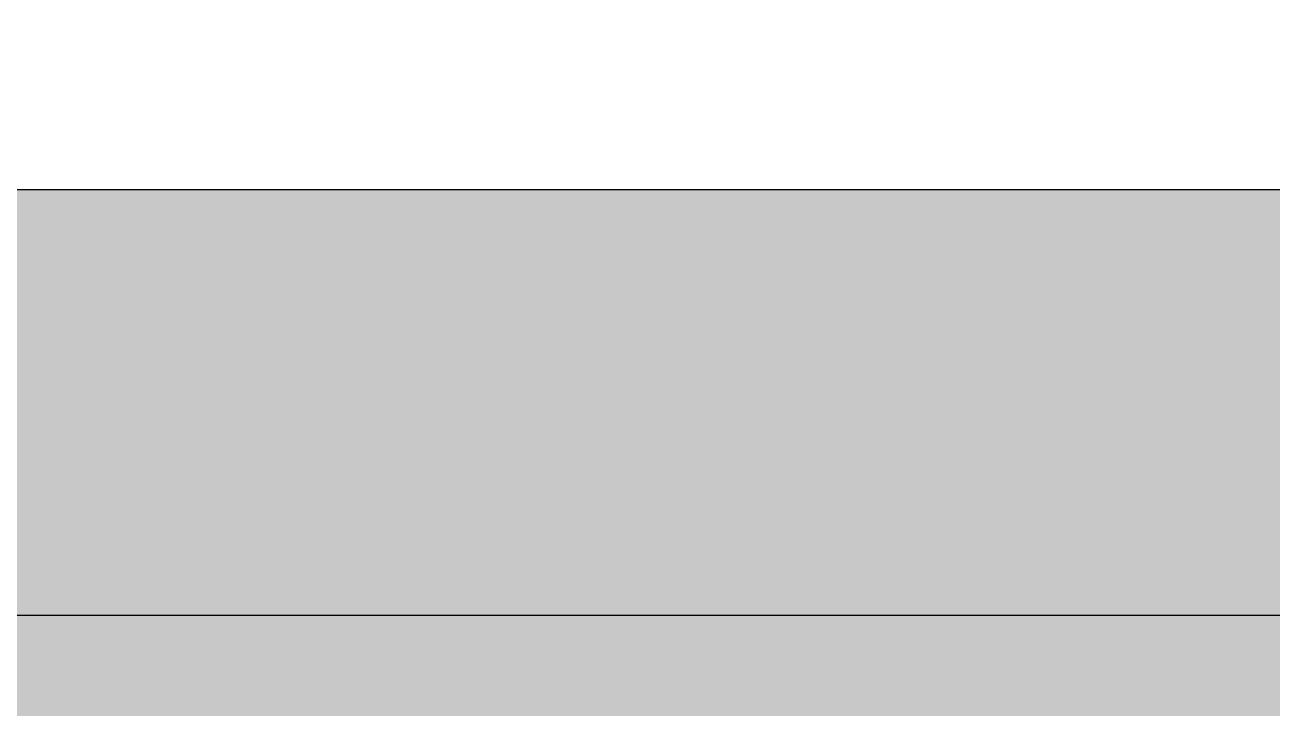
# Model space of a CAD drawing. Header units: millimetres. Extents: x -58335 to 291665, y -66693 to 213307.
# Drawn here: x 172670 to 173696, y -17328 to -16766 of the extents above; entities that cross this region are included whole.
import ezdxf

# ---------------------------------------------------------------- set-up
doc = ezdxf.new("R2010")
doc.units = ezdxf.units.MM
doc.header["$LTSCALE"] = 1000
for name, color, linetype in [('X-SITE$0$-MY-녹지', 254, 'Continuous'), ('X-SITE$0$-MY-보조선', 253, 'Continuous'), ('X-SITE$0$-MY-시설선', 254, 'Continuous')]:
    doc.layers.add(name, color=color, linetype=linetype)
doc.linetypes.add('X-SITE$0$FENCELINE1', pattern='A,6.35,-2.54,[133,ltypeshp.shx,S=2.54,R=0,X=-2.54,Y=0],-2.54,25.4', length=36.83)
pattern_1 = [(0, (-29382.5, 14650.24), (317.5, 317.5), [158.75, -476.25]), (90, (-29303.13, 14570.87), (-317.5, 317.5), [158.75, -476.25])]

# ---------------------------------------------------------------- blocks, each defined once
blk = doc.blocks.new('X-SITE$0$240910_L-1F')
at = {"layer": 'X-SITE$0$-MY-녹지'}
h = blk.add_hatch(dxfattribs=at)
h.set_pattern_fill('CROSS', color=256, scale=50, style=2)
h.set_pattern_definition(pattern_1)
edge = h.paths.add_edge_path()
edge.add_line((167850, -2045.3), (167850, 3516.6))
edge.add_arc((169000, 3516.6), 1150, 135, 180, ccw=False)
edge.add_line((168186.8, 4329.7), (170751, 6893.9))
edge.add_arc((170150, 7495), 850, 315, 360)
edge.add_line((171000, 7495), (171000, 10430.8))
edge.add_arc((170650, 10430.8), 350, 0, 90)
edge.add_line((170650, 10780.8), (169000, 10780.8))
edge.add_line((169000, 10780.8), (169000, 15580.8))
edge.add_line((169000, 15580.8), (171150, 15580.8))
edge.add_arc((171150, 15930.8), 350, 270, 360)
edge.add_line((171500, 15930.8), (171500, 18665.5))
edge.add_line((171500, 18665.5), (172500, 19665.5))
edge.add_line((172500, 19665.5), (172500, 33574.8))
edge.add_arc((171500, 32018.4), 1850, 57.2796, 90)
edge.add_line((171500, 33868.4), (163650, 33868.4))
edge.add_line((163650, 33868.4), (163650, -2251.6))
edge.add_line((163650, -2251.6), (118350, -2251.6))
edge.add_line((118350, -2251.6), (118350, 24610.8))
edge.add_arc((118000, 24610.8), 350, 0, 134.5656)
edge.add_line((117754.4, 24860.2), (112674.6, 19856.8))
edge.add_arc((113271.1, 19251.2), 850, 134.5656, 180)
edge.add_line((112421.1, 19251.2), (112421.1, -3601.6))
edge.add_arc((113271.1, -3601.6), 850, 180, 270)
edge.add_line((113271.1, -4451.6), (115271.1, -4451.6))
edge.add_line((115271.1, -4451.6), (117627.5, -6101.6))
edge.add_line((117627.5, -6101.6), (164145.7, -6101.6))
edge.add_line((164145.7, -6101.6), (167601, -2646.3))
edge.add_arc((167000, -2045.3), 850, 315, 360)
h = blk.add_hatch(dxfattribs=at)
h.set_pattern_fill('CROSS', color=256, scale=50, style=2)
h.set_pattern_definition(pattern_1)
edge = h.paths.add_edge_path()
edge.add_line((167850, -2045.3), (167850, 3516.6))
edge.add_arc((169000, 3516.6), 1150, 135, 180, ccw=False)
edge.add_line((168186.8, 4329.7), (170751, 6893.9))
edge.add_arc((170150, 7495), 850, 315, 360)
edge.add_line((171000, 7495), (171000, 10430.8))
edge.add_arc((170650, 10430.8), 350, 0, 90)
edge.add_line((170650, 10780.8), (169000, 10780.8))
edge.add_line((169000, 10780.8), (169000, 15580.8))
edge.add_line((169000, 15580.8), (171150, 15580.8))
edge.add_arc((171150, 15930.8), 350, 270, 360)
edge.add_line((171500, 15930.8), (171500, 18665.5))
edge.add_line((171500, 18665.5), (172500, 19665.5))
edge.add_line((172500, 19665.5), (172500, 33574.8))
edge.add_arc((171500, 32018.4), 1850, 57.2796, 90)
edge.add_line((171500, 33868.4), (163650, 33868.4))
edge.add_line((163650, 33868.4), (163650, -2251.6))
edge.add_line((163650, -2251.6), (118350, -2251.6))
edge.add_line((118350, -2251.6), (118350, 24610.8))
edge.add_arc((118000, 24610.8), 350, 0, 134.5656)
edge.add_line((117754.4, 24860.2), (112674.6, 19856.8))
edge.add_arc((113271.1, 19251.2), 850, 134.5656, 180)
edge.add_line((112421.1, 19251.2), (112421.1, -3601.6))
edge.add_arc((113271.1, -3601.6), 850, 180, 270)
edge.add_line((113271.1, -4451.6), (115271.1, -4451.6))
edge.add_line((115271.1, -4451.6), (117627.5, -6101.6))
edge.add_line((117627.5, -6101.6), (164145.7, -6101.6))
edge.add_line((164145.7, -6101.6), (167601, -2646.3))
edge.add_arc((167000, -2045.3), 850, 315, 360)
at = {"layer": 'X-SITE$0$-MY-보조선'}
blk.add_lwpolyline([(118350, 24610.8), (118350, -2251.6), (163650, -2251.6), (163650, 29598.4), (158751.2, 29598.4), (158751.2, 33018.4, -0.414214), (159601.2, 33868.4), (171500, 33868.4, -0.414214), (173350, 32018.4)], format="xyb", dxfattribs=at)
blk.add_lwpolyline([(118350, 24610.8), (118350, -2251.6), (163650, -2251.6), (163650, 29598.4), (158751.2, 29598.4), (158751.2, 33018.4, -0.414214), (159601.2, 33868.4), (171500, 33868.4, -0.414214), (173350, 32018.4)], format="xyb", dxfattribs=at)
at = {"layer": 'X-SITE$0$-MY-시설선', "linetype": 'X-SITE$0$FENCELINE1', "ltscale": 0.15}
blk.add_lwpolyline([(118000, 24960.8), (118000, -2601.6), (164000, -2601.6), (164000, 28198.4)], dxfattribs=at)
blk.add_lwpolyline([(118000, 24960.8), (118000, -2601.6), (164000, -2601.6), (164000, 28198.4)], dxfattribs=at)

msp = doc.modelspace()

# ---------------------------------------------------------------- block references
msp.add_blockref('X-SITE$0$240910_L-1F', (29382.5, -14650.2))

doc.saveas('drawing.dxf')
